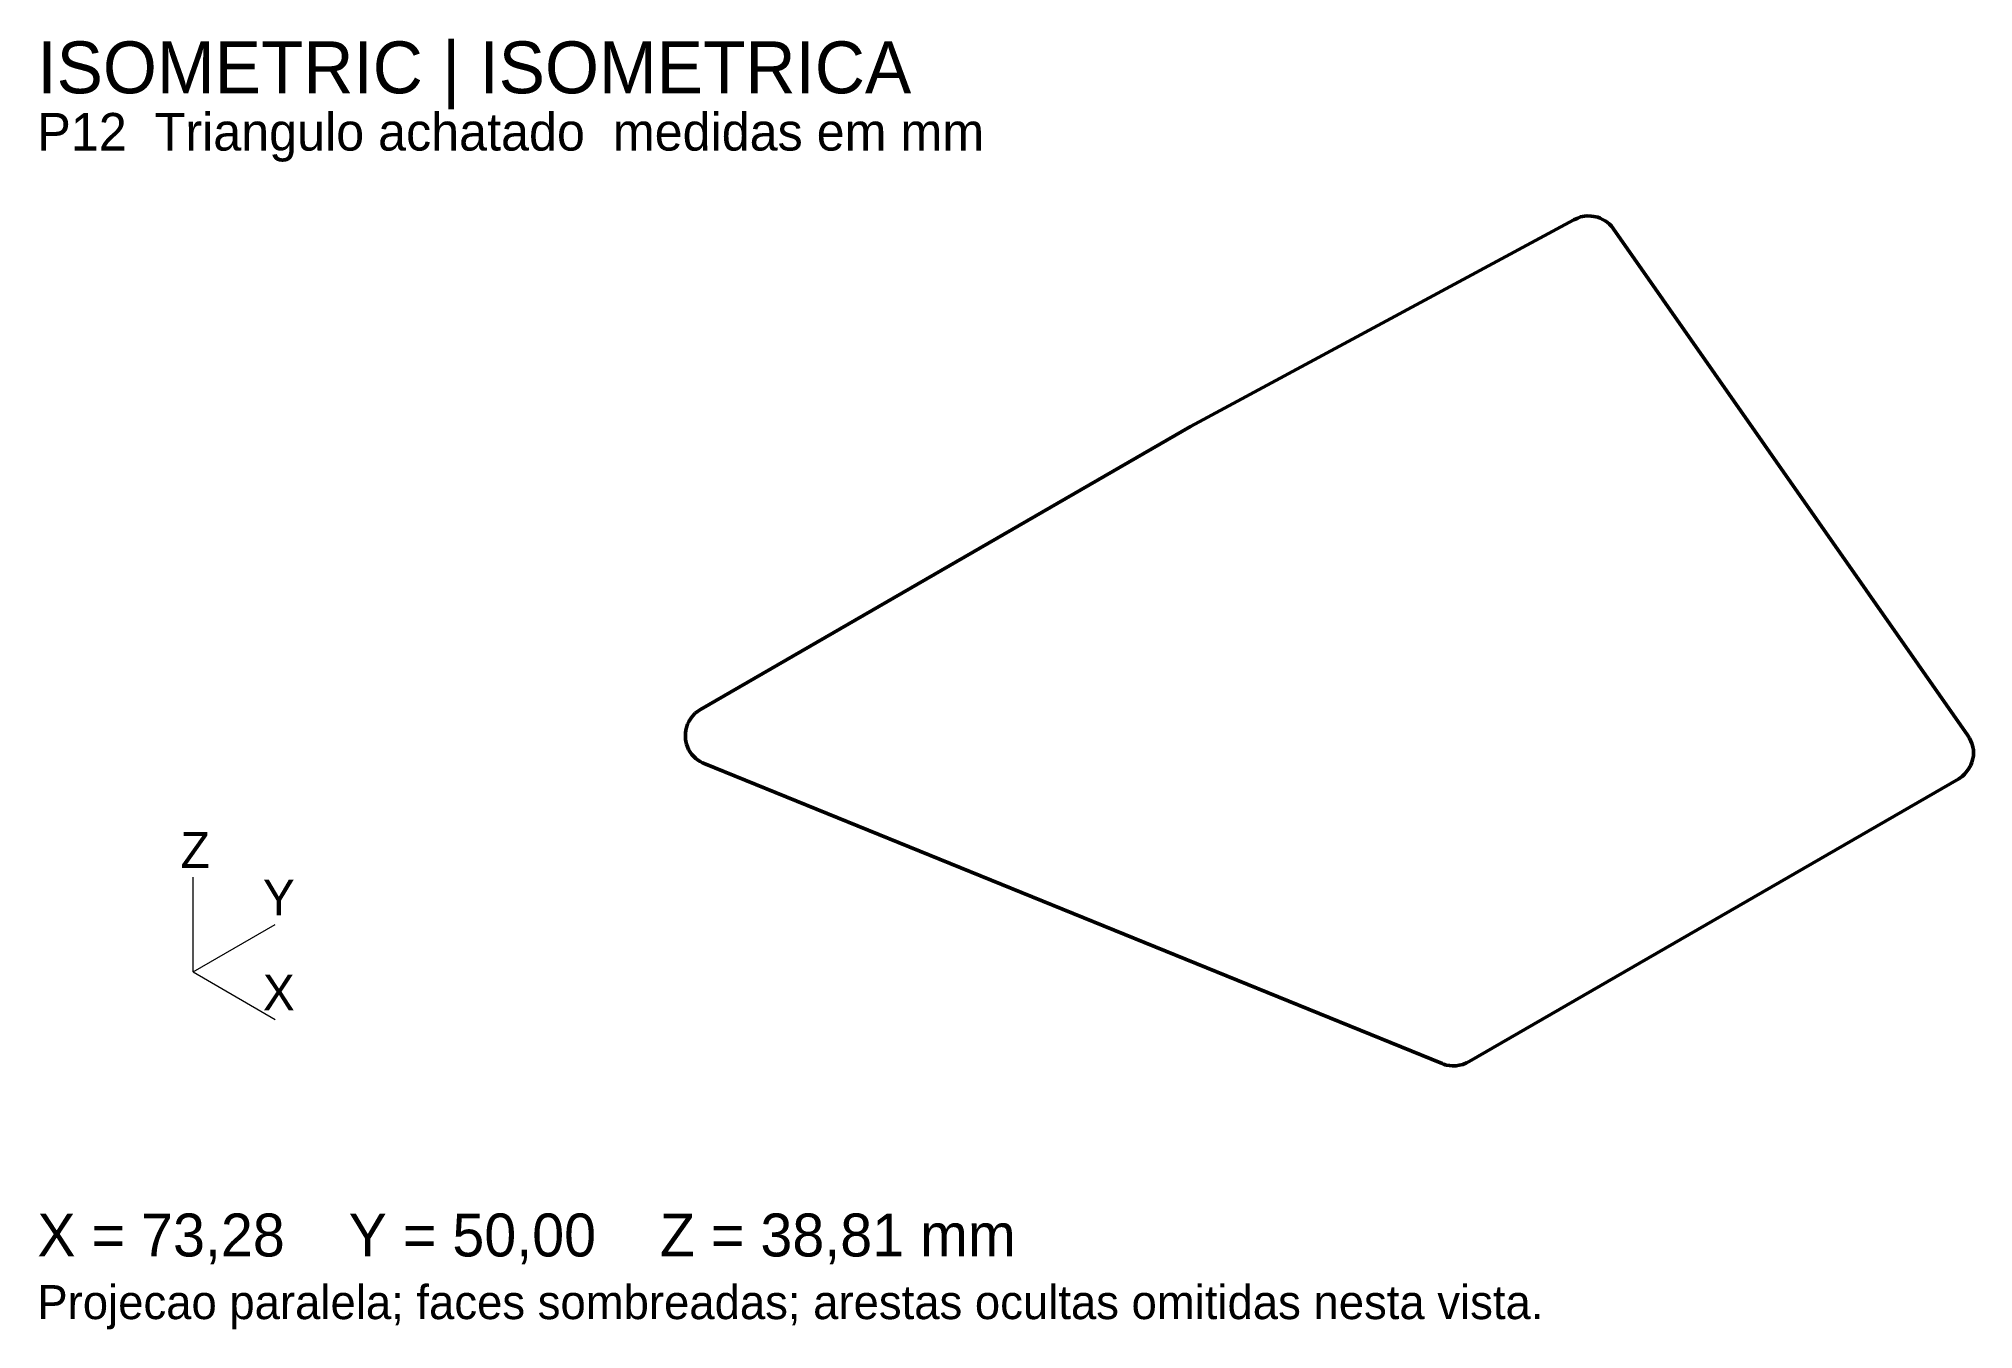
# Model space of a CAD drawing. Header units: millimetres. Extents: x 5 to 133, y 5 to 90.
import ezdxf

# ---------------------------------------------------------------- set-up
doc = ezdxf.new("R2010")
doc.units = ezdxf.units.MM
for name, color, linetype, lineweight in [('TEXT', 7, 'CONTINUOUS', 18), ('THIN', 7, 'CONTINUOUS', 18), ('VISIBLE', 7, 'CONTINUOUS', 50)]:
    doc.layers.add(name, color=color, linetype=linetype, lineweight=lineweight)

msp = doc.modelspace()

# ---------------------------------------------------------------- linework, layer by layer
at = {"layer": 'THIN'}
for q in [(14.85, 34.81), (20.31, 31.66), (20.31, 25.36)]:
    msp.add_line((14.85, 28.51), q, dxfattribs=at)
at = {"layer": 'VISIBLE'}
for p, q in [((81.07, 64.72), (106.52, 78.45)), ((106.52, 78.45), (106.78, 78.56)), ((106.78, 78.56), (106.95, 78.63)), ((106.95, 78.63), (107.23, 78.68)), ((107.23, 78.68), (107.41, 78.7)), ((107.41, 78.7), (107.67, 78.69)), ((107.67, 78.69), (107.85, 78.67)), ((107.85, 78.67), (108.1, 78.61)), ((108.1, 78.61), (108.26, 78.56)), ((108.26, 78.56), (108.43, 78.47)), ((108.6, 78.37), (108.43, 78.47)), ((108.6, 78.37), (108.74, 78.28)), ((108.74, 78.28), (108.88, 78.16)), ((108.88, 78.16), (109.01, 78.02)), ((109.01, 78.02), (109.13, 77.86)), ((109.13, 77.86), (132.67, 44.21)), ((48.54, 45.94), (81.07, 64.72)), ((47.68, 44.96), (47.6, 44.74)), ((47.68, 44.96), (47.76, 45.14)), ((47.89, 45.34), (47.76, 45.14)), ((47.89, 45.34), (48.01, 45.5)), ((48.18, 45.68), (48.01, 45.5)), ((48.18, 45.68), (48.34, 45.8)), ((48.54, 45.94), (48.34, 45.8)), ((47.53, 44.16), (47.54, 44.35)), ((47.53, 44.16), (47.55, 43.95)), ((47.56, 44.55), (47.54, 44.35)), ((47.55, 43.95), (47.57, 43.82)), ((47.56, 44.55), (47.6, 44.74)), ((47.57, 43.82), (47.61, 43.64)), ((132.67, 44.21), (132.79, 44.03)), ((132.79, 44.03), (132.88, 43.83)), ((132.88, 43.83), (132.96, 43.64)), ((47.61, 43.64), (47.67, 43.46)), ((47.67, 43.46), (47.75, 43.28)), ((47.75, 43.28), (47.85, 43.11)), ((47.85, 43.11), (47.97, 42.95)), ((47.97, 42.95), (48.09, 42.81)), ((48.09, 42.81), (48.23, 42.69)), ((48.34, 42.6), (48.23, 42.69)), ((48.34, 42.6), (48.51, 42.48)), ((48.51, 42.48), (48.67, 42.4)), ((48.67, 42.4), (48.78, 42.35)), ((132.88, 42.24), (132.94, 42.43)), ((133.01, 42.67), (132.94, 42.43)), ((132.96, 43.64), (133.01, 43.44)), ((133.01, 43.44), (133.04, 43.25)), ((133.01, 42.67), (133.04, 42.86)), ((133.04, 43.25), (133.04, 43.07)), ((133.04, 43.07), (133.04, 42.86)), ((48.78, 42.35), (97.77, 22.42)), ((99.56, 22.56), (132.08, 41.34)), ((132.31, 41.51), (132.08, 41.34)), ((132.31, 41.51), (132.46, 41.64)), ((132.64, 41.85), (132.46, 41.64)), ((132.64, 41.85), (132.75, 42.01)), ((132.88, 42.24), (132.75, 42.01)), ((97.77, 22.42), (97.86, 22.39)), ((97.86, 22.39), (98.04, 22.33)), ((98.04, 22.33), (98.27, 22.29)), ((98.27, 22.29), (98.46, 22.27)), ((98.46, 22.27), (98.71, 22.28)), ((98.71, 22.28), (98.9, 22.31)), ((98.9, 22.31), (99.15, 22.37)), ((99.15, 22.37), (99.38, 22.48)), ((99.38, 22.48), (99.56, 22.56))]:
    msp.add_line(p, q, dxfattribs=at)

# ---------------------------------------------------------------- texts
at = {"layer": 'TEXT'}
for s, height, p in [('ISOMETRIC | ISOMETRICA', 3.445, (4.51, 86.84)), ('P12  Triangulo achatado  medidas em mm', 2.4947, (4.51, 83.04)), ('Z', 2.38, (14.02, 35.41)), ('Y', 2.38, (19.48, 32.26)), ('X', 2.38, (19.48, 25.95)), ('X = 73,28    Y = 50,00    Z = 38,81 mm', 2.851, (4.51, 9.62)), ('Projecao paralela; faces sombreadas; arestas ocultas omitidas nesta vista.', 2.2571, (4.51, 5.46))]:
    msp.add_text(s, height=height, dxfattribs=at).set_placement(p)

doc.saveas('drawing.dxf')
